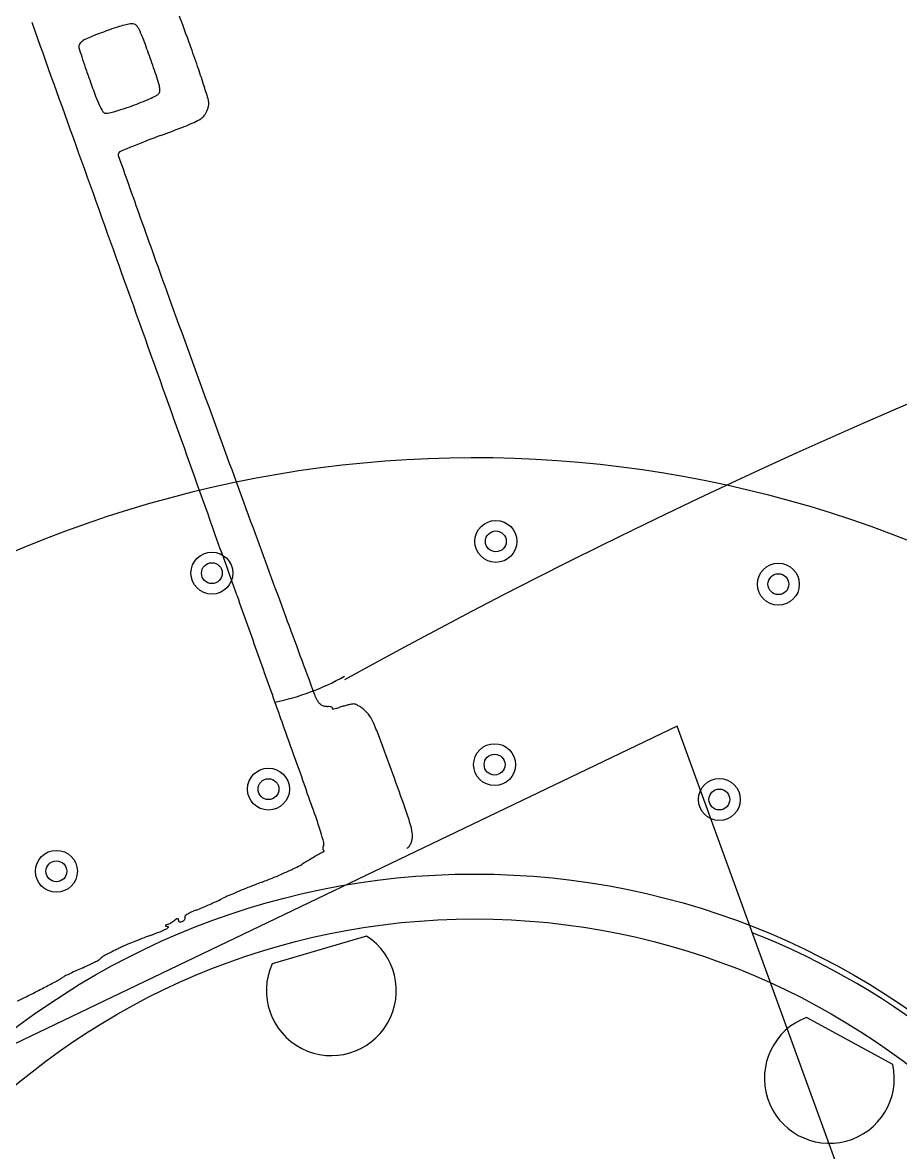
# Model space of a CAD drawing. Header units: metres. Extents: x 26.3 to 44.2, y 14.4 to 19.6.
# Drawn here: x 34.9493 to 35.0126, y 15.2387 to 15.3202 of the extents above; entities that cross this region are included whole.
import ezdxf

# ---------------------------------------------------------------- set-up
doc = ezdxf.new("R2010")
doc.units = ezdxf.units.M
doc.header["$MEASUREMENT"] = 0
for name, color, linetype in [('Brakes', 11, 'Continuous'), ('Rims', 10, 'Continuous'), ('Spokes', 50, 'Continuous'), ('Suspensions', 6, 'Continuous'), ('Tyres', 190, 'Continuous')]:
    doc.layers.add(name, color=color, linetype=linetype)

msp = doc.modelspace()

# ---------------------------------------------------------------- linework, layer by layer
at = {"layer": 'Brakes'}
for p, q in [((34.9965013724045, 15.2694403502823), (34.93102965768119, 15.23802020259438)), ((35.01463984234459, 15.21960531369845), (34.9965013724045, 15.2694403502823))]:
    msp.add_line(p, q, dxfattribs=at)
at = {"layer": 'Brakes', "linetype": 'ByBlock'}
for p, q in [((34.97409843950557, 15.25429191707941), (34.96730016350173, 15.25228748943835)), ((35.01206946907242, 15.24502349783919), (35.00584501763235, 15.2484132605245))]:
    msp.add_line(p, q, dxfattribs=at)
for centre, radius in [((34.98343300974863, 15.28276433764908), 0.001512029355742486), ((34.98343300974863, 15.28276433764908), 0.0007518716406317414), ((34.96294901688369, 15.28047227576084), 0.001512029355742487), ((34.96294901688369, 15.28047227576084), 0.0007518716406317418), ((35.00381225675162, 15.27967665194919), 0.001512029355742486), ((35.00381225675162, 15.27967665194919), 0.0007518716406317414), ((34.9833417997916, 15.26665666022498), 0.001512029355742487), ((34.9833417997916, 15.26665666022498), 0.0007518716406317418), ((34.9670298885203, 15.26488984726139), 0.001512029355742488), ((34.9670298885203, 15.26488984726139), 0.000751871640631742), ((34.99955518100878, 15.2641414371977), 0.001512029355742486), ((34.99955518100878, 15.2641414371977), 0.0007518716406317414), ((34.95173107699134, 15.2589614036906), 0.001512029355742488), ((34.95173107699134, 15.2589614036906), 0.0007518716406317423), ((34.98189598257325, 15.20382262018052), 0.0549412533544073), ((34.98189598257325, 15.20382262018052), 0.05170301099999999)]:
    msp.add_circle(centre, radius, dxfattribs=at)
for centre, radius, start, end in [((34.98189598257325, 15.20382262018052), 0.0849665584227265, 44.83851932975984, 315.4796601216781), ((34.97156617218948, 15.25034959903103), 0.004685536186470461, 155.569453362772, 57.28616886049586), ((35.00749124585583, 15.24402644140457), 0.004685536186470476, 110.5694533627399, 12.28616886044475)]:
    msp.add_arc(centre, radius, start, end, dxfattribs=at)
at = {"layer": 'Rims'}
msp.add_arc((35.19242851952542, 14.87517136351978), 0.4543631819999999, 97.92308624074167, 118.9468114050894, dxfattribs=at)
at = {"layer": 'Spokes'}
msp.add_arc((34.98189598257325, 15.20382262018052), 0.05452358183999999, 151.4635718352385, 68.4456161614107, dxfattribs=at)
at = {"layer": 'Suspensions'}
for centre, radius, start, end in [((34.64975794456555, 15.20624469506861), 0.3312438749444781, 19.82029974239891, 20.22939117363684), ((5.776301158738477, 4.849859728844892), 30.99566141863161, 19.72547516479954, 19.74289308173802), ((34.96825919920302, 15.28375897549235), 0.03809163556078209, 109.4654863542665, 110.4152157590161), ((34.96283464325873, 15.29910682409118), 0.02181335973669234, 107.5722476264249, 109.4654862979693), ((34.95826198460558, 15.31354598271986), 0.006667452399672378, 102.9943654861227, 107.5723768240143), ((34.95764332385025, 15.31622686919085), 0.003916108473430324, 97.34535806220332, 102.994265244089), ((34.95720232674488, 15.3196478993174), 0.0004667714974736449, 70.30982077059019, 97.34535006321036), ((34.95722213900561, 15.31970326487132), 0.0004079678391293515, 34.29908567082592, 70.30971872859631), ((34.95547650364572, 15.31851250550847), 0.002521058151891708, 24.92607198564026, 34.29924481279219), ((34.95004715506293, 15.31598928416531), 0.008508083454993516, 20.24335507196902, 24.926060346182), ((34.95417946596385, 15.31808108566317), 0.000967204191895976, 136.0985080800871, 144.6389576273248), ((34.95432051360565, 15.31794533520464), 0.001162965843410233, 128.0539148531986, 136.0981457867192), ((34.954305199746, 15.31796489701392), 0.001138122762295813, 119.8782644160345, 128.053881798186), ((34.95466338657384, 15.31734148575673), 0.001857107740552695, 112.5338137030096, 119.8789086208863), ((34.96513791298849, 15.2920955906557), 0.02918970591677018, 111.549480061631, 112.5335863221173), ((34.96545851068997, 15.29128395263987), 0.03006236802217099, 110.4153950697601, 111.5496130610788), ((34.85557917466164, 15.28115054588093), 0.1091954064224121, 19.51987902569537, 20.24340772567406), ((34.95363687401802, 15.31848321227288), 0.0002947927777235096, 167.4087723526207, 196.7352695503508), ((34.9536017444206, 15.31849105844673), 0.0002587976244502296, 144.6386635359112, 167.4086482429177), ((35.00786926205792, 15.33479020185102), 0.05692578978124178, 196.7353640538122, 197.4403291015396), ((34.84787454083833, 15.27765033598204), 0.120651967994166, 19.04888254202315, 19.82031000398299), ((34.98366787137788, 15.32718724214894), 0.03155824541684649, 197.4403433954922, 198.9407838317283), ((34.82900042159561, 15.27172799961854), 0.1373949541598963, 18.9052651788982, 19.51993282772368), ((35.0049184878221, 15.33447971543324), 0.05402530721520012, 198.9406407273072, 199.9437688290357), ((34.90520908508286, 15.29744680708673), 0.05999596885229954, 17.74793850031976, 19.04899708464157), ((35.0294987028574, 15.34339918161541), 0.08017380331152492, 199.9439764420731, 200.8256395478733), ((34.95285219431723, 15.31414464957022), 0.006481113029902487, 13.25113647801315, 18.90531166689058), ((34.95779804825861, 15.31530934404723), 0.001399972957615357, 358.6886554070634, 13.25125910533629), ((34.89044687859227, 15.29272200295509), 0.07549585641810275, 16.91048553053818, 17.74791691686592), ((34.96471989801263, 15.31875882903581), 0.01086694555298922, 200.8255593462528, 204.6747862014695), ((34.95219324512729, 15.3286404924507), 0.01528572849037688, 291.7439701732659, 294.1759701319233), ((34.95170248142011, 15.3297337615367), 0.01648409667685921, 294.1759070980884, 296.0501248559017), ((34.95870299083025, 15.31541240254432), 0.0005433170412834339, 296.0501328901065, 318.1550272350136), ((34.95884483237425, 15.31528538265166), 0.0003529146339071402, 318.1548381888391, 358.6885205996008), ((34.96167426242538, 15.31437677424907), 0.001049437246304055, 359.0603884584696, 16.91057337267407), ((34.95925275183284, 15.3162471606415), 0.004850454426656331, 204.6750397069669, 210.1794179526459), ((34.95533540359077, 15.313969090424), 0.0003188739997573828, 210.1790159938927, 250.3097032982506), ((34.95319819982079, 15.32385175621217), 0.01043768015528708, 284.8479727686426, 288.2103062234214), ((34.9483170732781, 15.33868896383827), 0.02605715922677944, 288.2101878534471, 289.9079453356591), ((34.94961424892189, 15.33510697225943), 0.02224752298177186, 289.9080641040331, 291.7437816203641), ((34.96069129352077, 15.31462109401765), 0.002061053529783111, 333.3971347428949, 340.2758332177864), ((34.96074382616963, 15.31460227566246), 0.00200525201140142, 340.2754013033704, 347.2150070991198), ((34.96174248847146, 15.31437566675596), 0.000981202213041248, 347.2146344754303, 359.0597189141583), ((34.95534742674728, 15.3140026862913), 0.0003545564687332474, 250.3096252250382, 281.7239951984372), ((34.95368279236348, 15.32202381246384), 0.008546593621206796, 281.7242277701568, 284.8480293901337), ((34.95602083864951, 15.32519304858687), 0.01343797574552526, 291.0497059735457, 294.8230941948604), ((34.95987325303312, 15.31686445803963), 0.00426156484112578, 294.82320668585, 302.1753989783425), ((34.96159201959182, 15.31413249590749), 0.001033906932565236, 302.175589366225, 323.2339740832263), ((34.96143982738766, 15.31424622069066), 0.001223895861836257, 323.2335557742218, 333.3966603935811), ((34.90384670115606, 15.4607585936366), 0.158696908785128, 290.4315123124635, 291.049846864644), ((34.97613503305806, 15.26523737718919), 0.04975555276227406, 111.2114371858848, 112.4013452428262), ((34.98978034808413, 15.23007851807904), 0.08746947586883512, 110.4315407492746, 111.2114478894681), ((19.13960193209641, 9.641306178481015), 16.79933208183797, 19.69205425902026, 19.72551499401824), ((34.95640365487823, 15.31066951335057), 0.0002165668575266549, 141.7173682872895, 199.4563798989076), ((38.17314410994589, 16.44702231959194), 3.411772935367602, 199.4563890025336, 199.5294984147125), ((34.95647861062965, 15.31061035804263), 0.0003120535849909963, 112.8682199263479, 141.7179870353204), ((34.99857688877714, 15.21079289351716), 0.1086439106136257, 112.4013274039592, 112.8677144053918), ((35.7389570896968, 15.58361990866283), 0.8289972631993451, 199.5294372936496, 199.9435707372211), ((17.60192027595421, 9.090984084721208), 18.43252505343561, 19.66086464169958, 19.69203354556258), ((40.96944697277716, 17.48152166472348), 6.393173347100233, 199.9434936697146, 200.0353960951274), ((19.55507646384822, 9.788818549464102), 16.35844886524317, 19.62966918006079, 19.66083808392372), ((39.76998284492169, 17.04411176139071), 5.116442515035854, 200.0353823344211, 200.1245345628467), ((32.06759086612865, 14.25162206462515), 3.073885196002544, 19.52226363441648, 19.62975050890207), ((37.51589402793209, 16.21813698170411), 2.715786202367396, 200.1245195586386, 200.2677589887703), ((40.68841342551808, 17.3081964640681), 6.072766030531579, 199.5223579711165, 199.5647568474724), ((49.52839157498389, 20.6539898055475), 15.52113225753707, 200.2676827026703, 200.2899134650517), ((40.30722907945932, 17.17272419579112), 5.668224016464993, 199.5647304632869, 199.6094211707406), ((34.96372145529342, 15.28893765130148), 0.01817452727999999, 281.9682513007361, 298.9468114050894), ((34.97282894188905, 15.27263654693203), 0.002647587313709033, 200.2900703785552, 209.3792881723807), ((34.97189189135177, 15.27210899370294), 0.001572238012817593, 209.379333332203, 219.2018327046338), ((34.97119672032126, 15.27154198933441), 0.0006751556779146389, 219.2018535745429, 237.6758366831228), ((34.97118426471373, 15.27152230431637), 0.0006518609983882284, 237.675809432029, 256.5486615290745), ((34.97135871000498, 15.27225164162053), 0.001401770368163564, 256.5485862189166, 267.1947284714468), ((34.97119749396403, 15.26896147249137), 0.001892346131042824, 81.56837393215524, 87.19483475654569), ((34.97139911745974, 15.27032169328296), 0.0005172633568601116, 66.79903235402956, 81.56797034420154), ((34.97156463149034, 15.27070784372357), 9.713592727211417e-05, 26.08147233573273, 66.80012790934303), ((34.97164980016434, 15.27068983944997), 1.458926426442686e-05, 128.433515978174, 263.6454401343794), ((34.97161568169174, 15.27073283345073), 4.029747615412193e-05, 308.4344953703605, 26.08024864399799), ((34.97168249429576, 15.27098351033501), 0.0003100744499232786, 263.6473725110713, 280.0841067363472), ((34.97136900411233, 15.27274640888026), 0.00210062949678878, 280.0834253341965, 285.4407506282671), ((34.96991753806458, 15.27800132257812), 0.007552314709614051, 285.4407494948591, 287.5079251588281), ((34.9748541913274, 15.26235190270314), 0.008857282721813175, 105.548414406387, 107.5081114856942), ((34.97469262040442, 15.26293245538431), 0.008254666279047505, 103.482110389666, 105.5481402312175), ((34.97448463399242, 15.26380019783626), 0.007362346096907234, 101.4861522779885, 103.4825159246607), ((34.97320581342807, 15.2700935591221), 0.0009403698971978948, 92.39110516681687, 101.4858147034918), ((34.97318010988883, 15.27070908913727), 0.000324303446641275, 67.39022203112758, 92.39094407890917), ((34.97250521492908, 15.269088515919), 0.002079792199798165, 61.05652770218029, 67.39045270401144), ((34.97229239063724, 15.26870365099662), 0.002519582135513662, 54.90058971491126, 61.0568006479455), ((34.97208277137947, 15.26840543905727), 0.002884096323441568, 49.33697370253852, 54.89998862789068), ((39.79910880969405, 16.9917001841152), 5.128820733812134, 199.6094593443737, 199.6520874038399), ((34.97269978559405, 15.26912369841124), 0.0019372050729567, 33.38047763824138, 49.33741512555388), ((34.97109215540701, 15.26806445169393), 0.003862426729399401, 23.85830635111141, 33.38042398699327), ((34.95853271537499, 15.26250981564278), 0.01759536216136801, 20.29842907738737, 23.85827331537891), ((34.48416301424555, 15.08704964874825), 0.5233748432756993, 19.99249771168873, 20.29845699252604), ((35.56207512759322, 15.47861823638868), 0.6297240018234317, 199.6520498833509, 199.8518975116388), ((34.55260281327692, 15.11195050255325), 0.4505458750642682, 19.65479741927546, 19.99238390800945), ((34.76679803909289, 15.19148690337853), 0.2157995341527972, 19.3270643466557, 19.8518927695793), ((34.9568494535241, 15.25633200995245), 0.02128911526895497, 16.55285587176903, 19.65488911206307), ((34.9424827667107, 15.25310391689395), 0.02962279051208083, 17.05677210080291, 19.32721497299127), ((34.95282061360616, 15.25627571304738), 0.01880930960754481, 14.69995067661083, 17.05678677816006), ((34.9722222149657, 15.26090106170068), 0.005251720585952272, 9.265432181774663, 16.55283179075538), ((34.97612842266523, 15.26153831099989), 0.001293874547869889, 348.625591099132, 9.265304656055786), ((34.97065739918276, 15.26095509226259), 0.0003689324545387355, 334.9997033082097, 14.69957073689756), ((34.9764569453675, 15.26133835603751), 0.0009209359288435363, 323.0516033809688, 338.6679914912247), ((34.97575004839449, 15.26161442692273), 0.00167982884888246, 338.6677299418965, 348.6256532050796), ((35.3504477708108, 14.61687705381906), 0.7470527794295783, 120.5768507820852, 120.6032068405451), ((35.00595770215699, 15.19991595064723), 0.06984692991628332, 120.4271733873897, 120.5770591252264), ((34.97482307417367, 15.25292599267235), 0.008369864150562824, 119.5252418798227, 120.4270727946604), ((34.97510010478931, 15.25243689448462), 0.008931970011317587, 118.6664219480661, 119.5253962523927), ((34.97463260156307, 15.2532920448575), 0.007957371926897537, 117.8144921105318, 118.6665910171283), ((34.97158474389202, 15.25906924936586), 0.001425486417085039, 114.7710241380136, 117.8139387606101), ((34.97131699598246, 15.26060102342405), 0.0003746561185835984, 165.4255365577897, 180.3996438373871), ((34.9711685825941, 15.26059998657295), 0.0002262391084321635, 180.3992295317482, 199.9327396648118), ((34.97154235897956, 15.26054243304294), 0.0006075108226514522, 155.0005486429288, 165.4259962644383), ((34.97102508819178, 15.2605479503784), 7.360094467065108e-05, 199.9333343571875, 245.0002694224318), ((34.97092287011185, 15.26050357139123), 0.0001541833501417396, 294.7723723420031, 313.0079365434603), ((34.97094094874186, 15.26036751510117), 0.0001254878202168761, 43.98963597788156, 64.99938747080526), ((34.97099566864133, 15.26042552850408), 4.745791679897568e-05, 313.0060417197943, 356.8339147757694), ((34.97100075432666, 15.26042524551694), 4.236436461212924e-05, 356.8361737519425, 43.99183836105905), ((34.97641144193359, 15.26137259345261), 0.000977881192023469, 307.9826721973116, 323.0510260747557), ((34.95612947875607, 15.2859976213459), 0.02970307675185849, 294.0220882107528, 295.5786760130709), ((34.96635168411422, 15.26464183416797), 0.006026862350632246, 295.578698300807, 300.6574813995293), ((35.44481381546314, 14.45745946352859), 0.9323064422943558, 120.6319256631318, 120.6575941722463), ((35.3804724790698, 14.5661230253783), 0.8060227250940026, 120.6035142963163, 120.6321621859237), ((34.97562063221689, 15.25636065807418), 0.003309338187015086, 120.4979910877616, 120.4980044523469), ((34.95599608338712, 15.28606161830589), 0.02981453307252685, 290.7769309460834, 292.4675841398787), ((34.95464691024166, 15.2893242399054), 0.033345109211385, 292.4674461521639, 294.021971401442), ((34.98823732954105, 15.20136814847254), 0.06080897303153863, 111.7010432453662, 112.5526837920592), ((34.98591830805179, 15.20719484441586), 0.05453774936672167, 110.7768114318303, 111.7008727563433), ((34.94745279166611, 15.29103601177755), 0.03772365282977678, 293.9567912465578, 294.7969727934621), ((34.95546143661321, 15.27370144035923), 0.01862847647186757, 294.7968057051201, 296.2211604448554), ((34.96845534532326, 15.24731899864403), 0.01078027893231318, 113.4031954943352, 116.221318254139), ((34.98572977982766, 15.20740628806331), 0.05427085898531682, 112.5527196434371, 113.403214290342), ((34.96220164865373, 15.25420609235647), 0.001947327318855962, 114.1495863756753, 122.9797652123556), ((34.96585884833509, 15.2460493321043), 0.01088644625310543, 111.6796878077197, 114.1497278127511), ((34.95504083772835, 15.27326192705982), 0.01839758826574171, 291.679622066703, 293.1163522126325), ((34.94747170744786, 15.2909936506257), 0.03767726030179205, 293.1162503780982, 293.9566611050396), ((34.96065708346543, 15.2527215468569), 0.002569705154827346, 111.1065727593755, 114.1100747447005), ((34.95935080108246, 15.25610572604972), 0.00105783429683344, 291.1060810261463, 297.3813795379644), ((34.95805802149196, 15.25860174752942), 0.003868777607673813, 297.3812993597555, 299.7725092403374), ((34.95785778653801, 15.25895169359744), 0.004271960303373926, 299.7729966453128, 302.1328118119299), ((34.95836116580874, 15.2581502799797), 0.003325570068461078, 302.1326122373554, 304.9798368068815), ((34.96156842231004, 15.25356635836425), 0.002268965805316023, 120.5575419369833, 124.9790815455848), ((34.96051017836855, 15.25535878742235), 0.0001874562166018938, 93.10381248087013, 120.5584964690655), ((34.96050215580757, 15.25550672083785), 3.930542551399117e-05, 15.48202821433704, 93.10250081741432), ((34.96069498589511, 15.25540875131863), 0.0001556682708652247, 168.2834819491572, 197.5082949901681), ((34.96038246966783, 15.25547356712647), 0.0001634985840337024, 348.2825066737448, 15.48278220353), ((34.96061549285969, 15.2553836732033), 7.231327974270332e-05, 197.5072339030895, 249.2551641052785), ((34.96064632186986, 15.25546506644107), 0.0001593494045619625, 249.2550767985992, 280.394793704479), ((34.96053456580606, 15.2560742796585), 0.0007787282563844729, 280.394919361988, 289.99985690469), ((34.96062815680244, 15.25581712399112), 0.0005050709673713936, 290.0004202631609, 303.7235236279234), ((34.96074890538345, 15.25563623846458), 0.000287585810425441, 303.7225949041347, 324.6432563199056), ((34.96083938807461, 15.2555720363374), 0.0001766397400620096, 324.643833498012, 352.3828954531306), ((34.96107181523817, 15.25566608650271), 8.510232335722828e-05, 139.6875558567632, 211.3095122644272), ((34.9609031667929, 15.25556350642328), 0.0001122931446557873, 352.383217382655, 31.31032481070324), ((34.96147771622397, 15.25532171171671), 0.0006174082537185973, 122.9797049560246, 139.6879714616483), ((34.97580884521308, 15.20785252035421), 0.0495978766093367, 110.3967539368519, 111.1729941894212), ((34.94687024916807, 15.28567956252326), 0.0334351941145582, 290.3967499004522, 291.6496815243665), ((34.95728707560412, 15.25943615944492), 0.005199994838995599, 291.649721785415, 296.6048052984424), ((34.95961671912048, 15.25504621407102), 2.285697979480288e-05, 114.1104112793135, 200.0005818230074), ((34.95963480022846, 15.25505279577525), 4.209873896736316e-05, 200.001235577917, 255.3698920382353), ((34.95918008448345, 15.2556567097124), 0.0009729719034304351, 296.6045443145654, 309.6159403072245), ((34.96098605208389, 15.26022873174801), 0.005391509432758032, 255.3686919417211, 257.127408666426), ((34.95977654653569, 15.25493611843014), 3.754752068224469e-05, 309.6167112947201, 77.12795619176153), ((34.99479039321905, 15.17509275815911), 0.08728510674663453, 116.0730427068631, 116.2538681494839), ((34.95902199182375, 15.24819215878002), 0.005903899398066637, 112.7387908864465, 116.0729408339809), ((34.9733628812774, 15.21397476469456), 0.04300499329456024, 111.9683162607255, 112.7390561811139), ((34.97523939913887, 15.20932229661714), 0.0480216434181085, 111.172822544772, 111.9680847725328), ((34.95516771846151, 15.25242445145266), 0.0003569102416858722, 126.4803831479309, 141.7178204081774), ((34.95667679235792, 15.25038354313075), 0.00289514009793655, 123.21872713957, 126.4797828078009), ((34.95689418758703, 15.25005156155073), 0.003291968089775349, 119.8646070384477, 123.2186916723264), ((34.95708513172352, 15.24971901691895), 0.003675433336408678, 116.7764938158718, 119.8645494354657), ((34.97771895228605, 15.20883028131906), 0.04947546881620447, 116.509309499417, 116.7769952595744), ((35.01492602903852, 15.13423222261003), 0.1328375520623225, 116.3807027314664, 116.5088160811133), ((35.0180978574606, 15.127837962899), 0.139975272474655, 116.2538725026012, 116.3808399370127), ((34.9670026062411, 15.22185186341672), 0.03298137612147105, 113.8904502713263, 114.7650088047652), ((34.94544856112128, 15.27051315359787), 0.02023984166920654, 293.8905331799437, 295.268594660478), ((34.94855488136785, 15.26393236517029), 0.01296275421591594, 295.2685636689304, 297.1927399154133), ((34.94692383585703, 15.2671071224078), 0.01653198284042841, 297.1925870624413, 298.452164797084), ((34.95466501790014, 15.25282120954307), 0.0002834996557380147, 298.4520958515466, 321.717357530991), ((34.92809917240631, 15.29396419797321), 0.04899462494479009, 298.7174099092144, 299.1876930073843), ((34.94953952246618, 15.25558195780952), 0.005030037255981045, 299.1871030391463, 301.6908289957798), ((34.95350244995127, 15.24916319487809), 0.002513523695193273, 116.6384365249251, 121.6915636541551), ((34.96418965804136, 15.22785670684829), 0.02635011004732368, 115.7371920816119, 116.6381062781575), ((34.96518357232863, 15.22579499628093), 0.02863889052462956, 114.7650593542957, 115.7372483097295), ((34.92646785307391, 15.29748256832819), 0.05287136050072566, 296.1923684935782, 296.8336211844783), ((34.93560685362442, 15.27941687046715), 0.03262560118511895, 296.8335427798921, 297.7541664133134), ((34.92271622163837, 15.30391318036614), 0.06030659812608113, 297.7543559217731, 298.214325822111), ((34.92590911391882, 15.2979622190844), 0.05355319148329674, 298.2142326238243, 298.7170595780237), ((34.94110444328709, 15.26692650656732), 0.0189904951060659, 294.2073980068143, 295.5455830252687), ((34.92760440218402, 15.29517227559418), 0.05029663791702767, 295.5454862961092, 296.192239338411)]:
    msp.add_arc(centre, radius, start, end, dxfattribs=at)
at = {"layer": 'Tyres'}
for radius in [0.2498997501, 0.23172522282, 0.2208077144671304]:
    msp.add_circle((34.98189598257325, 15.20382262018052), radius, dxfattribs=at)

doc.saveas('drawing.dxf')
